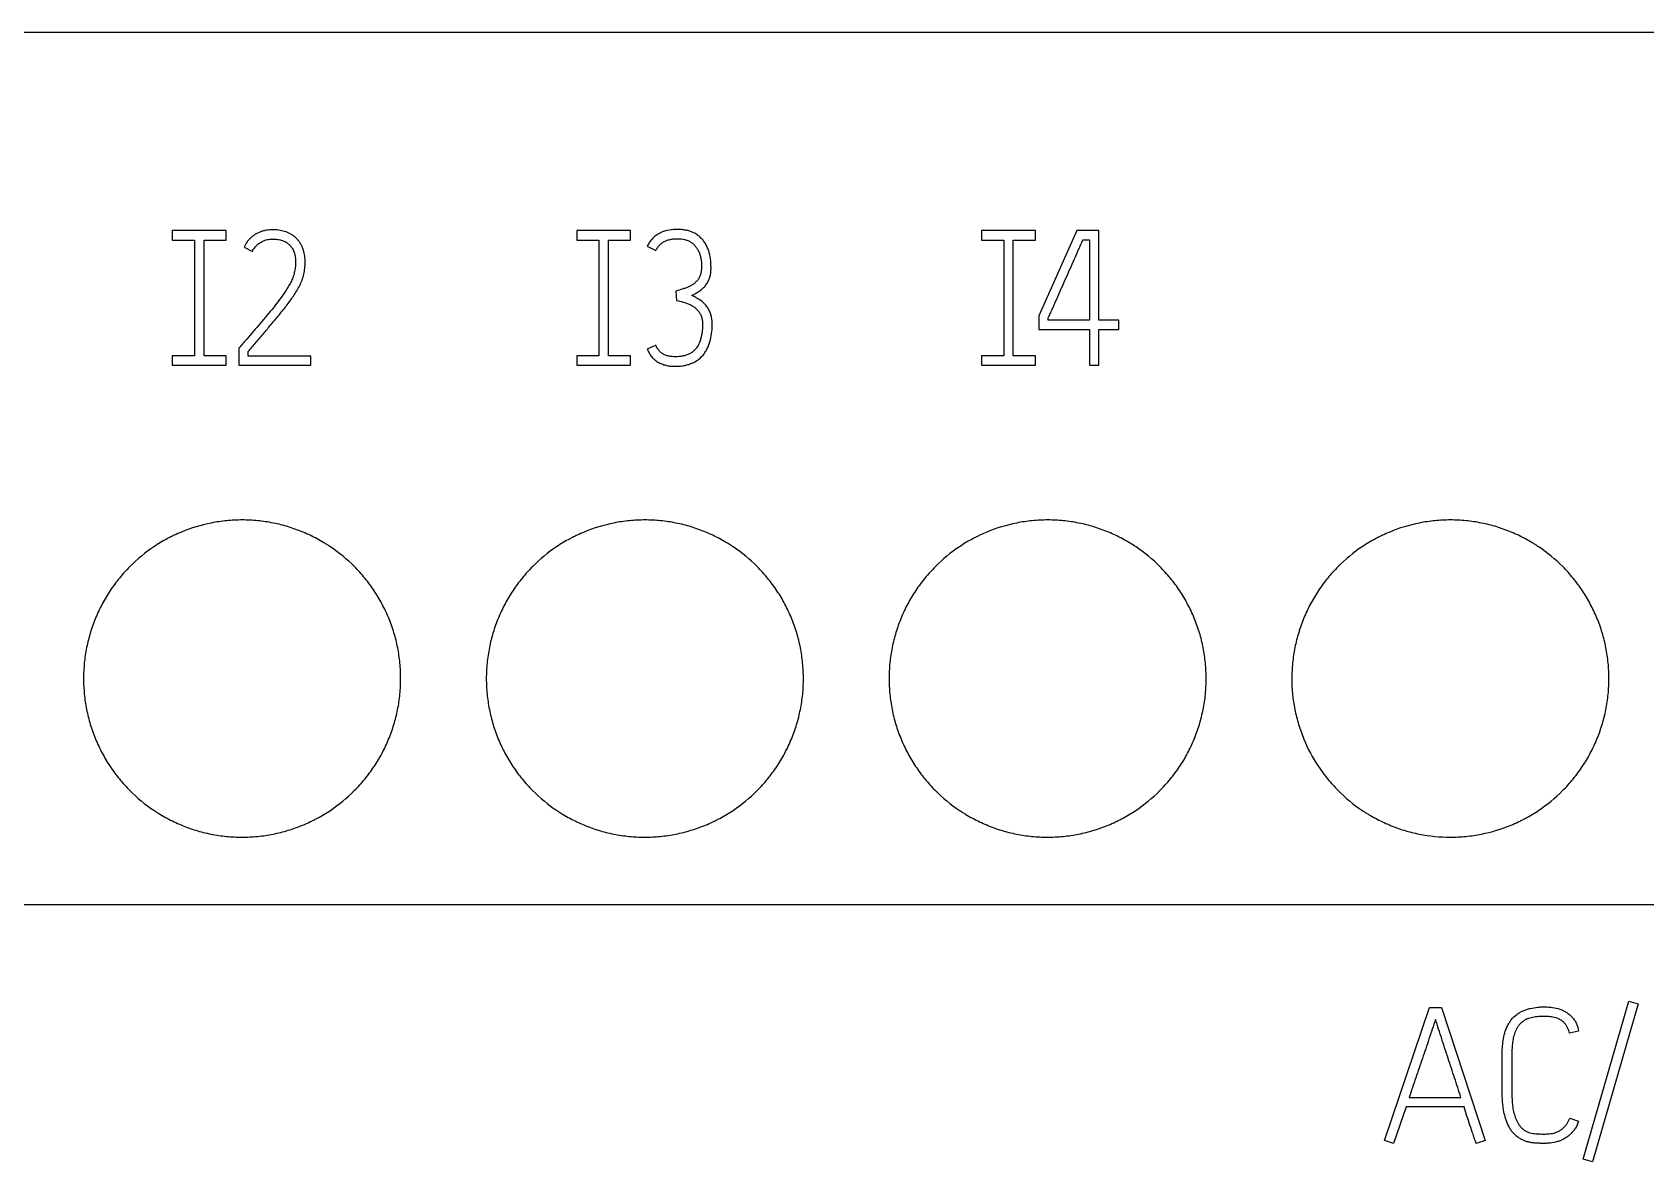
# Model space of a CAD drawing. Extents: x 0 to 420, y 0 to 297.
# Drawn here: x 109.18 to 129.53, y 221.86 to 236.1 of the extents above; entities that cross this region are included whole.
import ezdxf

# ---------------------------------------------------------------- set-up
doc = ezdxf.new("R2010")
doc.units = 0
doc.header["$LTSCALE"] = 23.1
doc.layers.add('10000_FRONT', color=7, linetype='CONTINUOUS')
doc.layers.add('10500_FRONT_LABELING', color=7, linetype='CONTINUOUS')

msp = doc.modelspace()

# ---------------------------------------------------------------- linework, layer by layer
at = {"layer": '10000_FRONT', "color": 7, "linetype": 'CONTINUOUS'}
for p, q in [((86.234, 236.105), (157.734, 236.105)), ((86.234, 225.105), (157.734, 225.105))]:
    msp.add_line(p, q, dxfattribs=at)
for points, knots in [([(113.824, 227.955), (113.824, 228.02), (113.821, 228.086), (113.808, 228.215), (113.799, 228.279), (113.774, 228.407), (113.758, 228.47), (113.73, 228.564), (113.719, 228.595), (113.697, 228.657), (113.686, 228.688), (113.648, 228.778), (113.592, 228.896), (113.526, 229.008), (113.472, 229.089), (113.453, 229.116), (113.414, 229.169), (113.394, 229.195), (113.331, 229.271), (113.287, 229.32), (113.149, 229.459), (113.049, 229.542), (112.926, 229.624), (112.912, 229.633), (112.884, 229.651), (112.87, 229.659), (112.828, 229.685), (112.799, 229.701), (112.712, 229.748), (112.653, 229.776), (112.533, 229.826), (112.471, 229.848), (112.377, 229.877), (112.346, 229.886), (112.282, 229.902), (112.249, 229.909), (112.152, 229.929), (112.022, 229.948), (111.892, 229.954), (111.761, 229.955), (111.695, 229.951), (111.597, 229.942), (111.564, 229.938), (111.499, 229.928), (111.337, 229.9), (111.18, 229.853), (111.029, 229.79), (110.999, 229.776), (110.954, 229.755), (110.939, 229.748), (110.909, 229.733), (110.836, 229.695), (110.766, 229.653), (110.603, 229.544), (110.502, 229.461), (110.386, 229.344), (110.363, 229.32), (110.319, 229.272), (110.298, 229.247), (110.236, 229.171), (110.197, 229.119), (110.125, 229.011), (110.091, 228.955), (110.045, 228.868), (110.03, 228.839), (110.002, 228.779), (109.989, 228.749), (109.951, 228.658), (109.908, 228.536), (109.876, 228.41), (109.857, 228.314), (109.851, 228.282), (109.841, 228.217), (109.837, 228.184), (109.828, 228.086), (109.824, 228.02), (109.824, 227.955)], [0, 0, 0, 0, 0.03125, 0.03125, 0.0625, 0.0625, 0.09375, 0.09375, 0.109375, 0.109375, 0.125, 0.125, 0.15625, 0.1875, 0.1875, 0.203125, 0.203125, 0.21875, 0.21875, 0.25, 0.25, 0.3125, 0.3125, 0.320312, 0.320312, 0.328125, 0.328125, 0.34375, 0.34375, 0.375, 0.375, 0.40625, 0.40625, 0.421875, 0.421875, 0.4375, 0.4375, 0.46875, 0.5, 0.5, 0.53125, 0.53125, 0.546875, 0.546875, 0.5625, 0.625, 0.625, 0.640625, 0.640625, 0.648438, 0.648438, 0.65625, 0.6875, 0.6875, 0.75, 0.75, 0.765625, 0.765625, 0.78125, 0.78125, 0.8125, 0.8125, 0.84375, 0.84375, 0.859375, 0.859375, 0.875, 0.875, 0.90625, 0.9375, 0.9375, 0.953125, 0.953125, 0.96875, 0.96875, 1, 1, 1, 1]), ([(118.904, 227.955), (118.904, 228.02), (118.901, 228.086), (118.888, 228.215), (118.879, 228.279), (118.854, 228.407), (118.838, 228.47), (118.81, 228.564), (118.799, 228.595), (118.777, 228.657), (118.766, 228.688), (118.728, 228.778), (118.672, 228.896), (118.606, 229.008), (118.552, 229.089), (118.533, 229.116), (118.494, 229.169), (118.474, 229.195), (118.411, 229.271), (118.367, 229.32), (118.229, 229.459), (118.129, 229.542), (118.006, 229.624), (117.992, 229.633), (117.964, 229.651), (117.95, 229.659), (117.908, 229.685), (117.879, 229.701), (117.792, 229.748), (117.733, 229.776), (117.613, 229.826), (117.551, 229.848), (117.457, 229.877), (117.426, 229.886), (117.362, 229.902), (117.329, 229.909), (117.232, 229.929), (117.102, 229.948), (116.972, 229.954), (116.841, 229.955), (116.775, 229.951), (116.677, 229.942), (116.644, 229.938), (116.579, 229.928), (116.417, 229.9), (116.26, 229.853), (116.109, 229.79), (116.079, 229.776), (116.034, 229.755), (116.019, 229.748), (115.989, 229.733), (115.916, 229.695), (115.846, 229.653), (115.683, 229.544), (115.582, 229.461), (115.466, 229.344), (115.443, 229.32), (115.399, 229.272), (115.378, 229.247), (115.316, 229.171), (115.277, 229.119), (115.205, 229.011), (115.171, 228.955), (115.125, 228.868), (115.11, 228.839), (115.082, 228.779), (115.069, 228.749), (115.031, 228.658), (114.988, 228.536), (114.956, 228.41), (114.937, 228.314), (114.931, 228.282), (114.921, 228.217), (114.917, 228.184), (114.908, 228.086), (114.904, 228.02), (114.904, 227.955)], [0, 0, 0, 0, 0.03125, 0.03125, 0.0625, 0.0625, 0.09375, 0.09375, 0.109375, 0.109375, 0.125, 0.125, 0.15625, 0.1875, 0.1875, 0.203125, 0.203125, 0.21875, 0.21875, 0.25, 0.25, 0.3125, 0.3125, 0.320312, 0.320312, 0.328125, 0.328125, 0.34375, 0.34375, 0.375, 0.375, 0.40625, 0.40625, 0.421875, 0.421875, 0.4375, 0.4375, 0.46875, 0.5, 0.5, 0.53125, 0.53125, 0.546875, 0.546875, 0.5625, 0.625, 0.625, 0.640625, 0.640625, 0.648438, 0.648438, 0.65625, 0.6875, 0.6875, 0.75, 0.75, 0.765625, 0.765625, 0.78125, 0.78125, 0.8125, 0.8125, 0.84375, 0.84375, 0.859375, 0.859375, 0.875, 0.875, 0.90625, 0.9375, 0.9375, 0.953125, 0.953125, 0.96875, 0.96875, 1, 1, 1, 1]), ([(123.984, 227.955), (123.984, 228.02), (123.981, 228.086), (123.968, 228.215), (123.959, 228.279), (123.934, 228.407), (123.918, 228.47), (123.89, 228.564), (123.879, 228.595), (123.857, 228.657), (123.846, 228.688), (123.808, 228.778), (123.752, 228.896), (123.686, 229.008), (123.632, 229.089), (123.613, 229.116), (123.574, 229.169), (123.554, 229.195), (123.491, 229.271), (123.447, 229.32), (123.309, 229.459), (123.209, 229.542), (123.086, 229.624), (123.072, 229.633), (123.044, 229.651), (123.03, 229.659), (122.988, 229.685), (122.959, 229.701), (122.872, 229.748), (122.813, 229.776), (122.693, 229.826), (122.631, 229.848), (122.537, 229.877), (122.506, 229.886), (122.442, 229.902), (122.409, 229.909), (122.312, 229.929), (122.182, 229.948), (122.052, 229.954), (121.921, 229.955), (121.855, 229.951), (121.757, 229.942), (121.724, 229.938), (121.659, 229.928), (121.497, 229.9), (121.34, 229.853), (121.189, 229.79), (121.159, 229.776), (121.114, 229.755), (121.099, 229.748), (121.069, 229.733), (120.996, 229.695), (120.926, 229.653), (120.763, 229.544), (120.662, 229.461), (120.546, 229.344), (120.523, 229.32), (120.479, 229.272), (120.458, 229.247), (120.396, 229.171), (120.357, 229.119), (120.285, 229.011), (120.251, 228.955), (120.205, 228.868), (120.19, 228.839), (120.162, 228.779), (120.149, 228.749), (120.111, 228.658), (120.068, 228.536), (120.036, 228.41), (120.017, 228.314), (120.011, 228.282), (120.001, 228.217), (119.997, 228.184), (119.988, 228.086), (119.984, 228.02), (119.984, 227.955)], [0, 0, 0, 0, 0.03125, 0.03125, 0.0625, 0.0625, 0.09375, 0.09375, 0.109375, 0.109375, 0.125, 0.125, 0.15625, 0.1875, 0.1875, 0.203125, 0.203125, 0.21875, 0.21875, 0.25, 0.25, 0.3125, 0.3125, 0.320312, 0.320312, 0.328125, 0.328125, 0.34375, 0.34375, 0.375, 0.375, 0.40625, 0.40625, 0.421875, 0.421875, 0.4375, 0.4375, 0.46875, 0.5, 0.5, 0.53125, 0.53125, 0.546875, 0.546875, 0.5625, 0.625, 0.625, 0.640625, 0.640625, 0.648438, 0.648438, 0.65625, 0.6875, 0.6875, 0.75, 0.75, 0.765625, 0.765625, 0.78125, 0.78125, 0.8125, 0.8125, 0.84375, 0.84375, 0.859375, 0.859375, 0.875, 0.875, 0.90625, 0.9375, 0.9375, 0.953125, 0.953125, 0.96875, 0.96875, 1, 1, 1, 1]), ([(129.064, 227.955), (129.064, 228.02), (129.061, 228.086), (129.048, 228.215), (129.039, 228.279), (129.014, 228.407), (128.998, 228.47), (128.97, 228.564), (128.959, 228.595), (128.937, 228.657), (128.926, 228.688), (128.888, 228.778), (128.832, 228.896), (128.766, 229.008), (128.712, 229.089), (128.693, 229.116), (128.654, 229.169), (128.634, 229.195), (128.571, 229.271), (128.527, 229.32), (128.389, 229.459), (128.289, 229.542), (128.166, 229.624), (128.152, 229.633), (128.124, 229.651), (128.11, 229.659), (128.068, 229.685), (128.039, 229.701), (127.952, 229.748), (127.893, 229.776), (127.773, 229.826), (127.711, 229.848), (127.617, 229.877), (127.586, 229.886), (127.522, 229.902), (127.489, 229.909), (127.392, 229.929), (127.262, 229.948), (127.132, 229.954), (127.001, 229.955), (126.935, 229.951), (126.837, 229.942), (126.804, 229.938), (126.739, 229.928), (126.577, 229.9), (126.42, 229.853), (126.269, 229.79), (126.239, 229.776), (126.194, 229.755), (126.179, 229.748), (126.149, 229.733), (126.076, 229.695), (126.006, 229.653), (125.843, 229.544), (125.742, 229.461), (125.626, 229.344), (125.603, 229.32), (125.559, 229.272), (125.538, 229.247), (125.476, 229.171), (125.437, 229.119), (125.365, 229.011), (125.331, 228.955), (125.285, 228.868), (125.27, 228.839), (125.242, 228.779), (125.229, 228.749), (125.191, 228.658), (125.148, 228.536), (125.116, 228.41), (125.097, 228.314), (125.091, 228.282), (125.081, 228.217), (125.077, 228.184), (125.068, 228.086), (125.064, 228.02), (125.064, 227.955)], [0, 0, 0, 0, 0.03125, 0.03125, 0.0625, 0.0625, 0.09375, 0.09375, 0.109375, 0.109375, 0.125, 0.125, 0.15625, 0.1875, 0.1875, 0.203125, 0.203125, 0.21875, 0.21875, 0.25, 0.25, 0.3125, 0.3125, 0.320312, 0.320312, 0.328125, 0.328125, 0.34375, 0.34375, 0.375, 0.375, 0.40625, 0.40625, 0.421875, 0.421875, 0.4375, 0.4375, 0.46875, 0.5, 0.5, 0.53125, 0.53125, 0.546875, 0.546875, 0.5625, 0.625, 0.625, 0.640625, 0.640625, 0.648438, 0.648438, 0.65625, 0.6875, 0.6875, 0.75, 0.75, 0.765625, 0.765625, 0.78125, 0.78125, 0.8125, 0.8125, 0.84375, 0.84375, 0.859375, 0.859375, 0.875, 0.875, 0.90625, 0.9375, 0.9375, 0.953125, 0.953125, 0.96875, 0.96875, 1, 1, 1, 1]), ([(109.824, 227.955), (109.824, 227.889), (109.828, 227.823), (109.84, 227.694), (109.85, 227.63), (109.875, 227.502), (109.891, 227.439), (109.919, 227.345), (109.929, 227.314), (109.952, 227.252), (109.963, 227.221), (110.001, 227.131), (110.056, 227.013), (110.123, 226.901), (110.177, 226.82), (110.196, 226.793), (110.235, 226.74), (110.255, 226.714), (110.318, 226.638), (110.362, 226.589), (110.5, 226.45), (110.6, 226.367), (110.723, 226.285), (110.737, 226.276), (110.765, 226.258), (110.779, 226.25), (110.821, 226.224), (110.85, 226.208), (110.937, 226.161), (110.996, 226.133), (111.116, 226.083), (111.178, 226.061), (111.272, 226.032), (111.303, 226.023), (111.367, 226.007), (111.4, 226), (111.497, 225.98), (111.627, 225.961), (111.757, 225.955), (111.888, 225.954), (111.953, 225.958), (112.052, 225.967), (112.085, 225.971), (112.15, 225.981), (112.183, 225.987), (112.279, 226.006), (112.343, 226.022), (112.468, 226.06), (112.529, 226.082), (112.62, 226.119), (112.65, 226.133), (112.695, 226.154), (112.71, 226.161), (112.739, 226.176), (112.812, 226.214), (112.883, 226.256), (113.045, 226.365), (113.146, 226.448), (113.263, 226.565), (113.286, 226.589), (113.33, 226.637), (113.351, 226.662), (113.413, 226.738), (113.452, 226.79), (113.524, 226.898), (113.558, 226.954), (113.604, 227.041), (113.619, 227.07), (113.647, 227.13), (113.66, 227.16), (113.698, 227.251), (113.741, 227.373), (113.773, 227.499), (113.792, 227.595), (113.798, 227.627), (113.807, 227.692), (113.812, 227.725), (113.821, 227.823), (113.824, 227.889), (113.824, 227.955)], [0, 0, 0, 0, 0.03125, 0.03125, 0.0625, 0.0625, 0.09375, 0.09375, 0.109375, 0.109375, 0.125, 0.125, 0.15625, 0.1875, 0.1875, 0.203125, 0.203125, 0.21875, 0.21875, 0.25, 0.25, 0.3125, 0.3125, 0.320312, 0.320312, 0.328125, 0.328125, 0.34375, 0.34375, 0.375, 0.375, 0.40625, 0.40625, 0.421875, 0.421875, 0.4375, 0.4375, 0.46875, 0.5, 0.5, 0.53125, 0.53125, 0.546875, 0.546875, 0.5625, 0.5625, 0.59375, 0.59375, 0.625, 0.625, 0.640625, 0.640625, 0.648438, 0.648438, 0.65625, 0.6875, 0.6875, 0.75, 0.75, 0.765625, 0.765625, 0.78125, 0.78125, 0.8125, 0.8125, 0.84375, 0.84375, 0.859375, 0.859375, 0.875, 0.875, 0.90625, 0.9375, 0.9375, 0.953125, 0.953125, 0.96875, 0.96875, 1, 1, 1, 1]), ([(114.904, 227.955), (114.904, 227.889), (114.908, 227.823), (114.92, 227.694), (114.93, 227.63), (114.955, 227.502), (114.971, 227.439), (114.999, 227.345), (115.009, 227.314), (115.032, 227.252), (115.043, 227.221), (115.081, 227.131), (115.136, 227.013), (115.203, 226.901), (115.257, 226.82), (115.276, 226.793), (115.315, 226.74), (115.335, 226.714), (115.398, 226.638), (115.442, 226.589), (115.58, 226.45), (115.68, 226.367), (115.803, 226.285), (115.817, 226.276), (115.845, 226.258), (115.859, 226.25), (115.901, 226.224), (115.93, 226.208), (116.017, 226.161), (116.076, 226.133), (116.196, 226.083), (116.258, 226.061), (116.352, 226.032), (116.383, 226.023), (116.447, 226.007), (116.48, 226), (116.577, 225.98), (116.707, 225.961), (116.837, 225.955), (116.968, 225.954), (117.033, 225.958), (117.132, 225.967), (117.165, 225.971), (117.23, 225.981), (117.263, 225.987), (117.359, 226.006), (117.423, 226.022), (117.548, 226.06), (117.609, 226.082), (117.7, 226.119), (117.73, 226.133), (117.775, 226.154), (117.79, 226.161), (117.819, 226.176), (117.892, 226.214), (117.963, 226.256), (118.125, 226.365), (118.226, 226.448), (118.343, 226.565), (118.366, 226.589), (118.41, 226.637), (118.431, 226.662), (118.493, 226.738), (118.532, 226.79), (118.604, 226.898), (118.638, 226.954), (118.684, 227.041), (118.699, 227.07), (118.727, 227.13), (118.74, 227.16), (118.778, 227.251), (118.821, 227.373), (118.853, 227.499), (118.872, 227.595), (118.878, 227.627), (118.887, 227.692), (118.892, 227.725), (118.901, 227.823), (118.904, 227.889), (118.904, 227.955)], [0, 0, 0, 0, 0.03125, 0.03125, 0.0625, 0.0625, 0.09375, 0.09375, 0.109375, 0.109375, 0.125, 0.125, 0.15625, 0.1875, 0.1875, 0.203125, 0.203125, 0.21875, 0.21875, 0.25, 0.25, 0.3125, 0.3125, 0.320312, 0.320312, 0.328125, 0.328125, 0.34375, 0.34375, 0.375, 0.375, 0.40625, 0.40625, 0.421875, 0.421875, 0.4375, 0.4375, 0.46875, 0.5, 0.5, 0.53125, 0.53125, 0.546875, 0.546875, 0.5625, 0.5625, 0.59375, 0.59375, 0.625, 0.625, 0.640625, 0.640625, 0.648438, 0.648438, 0.65625, 0.6875, 0.6875, 0.75, 0.75, 0.765625, 0.765625, 0.78125, 0.78125, 0.8125, 0.8125, 0.84375, 0.84375, 0.859375, 0.859375, 0.875, 0.875, 0.90625, 0.9375, 0.9375, 0.953125, 0.953125, 0.96875, 0.96875, 1, 1, 1, 1]), ([(119.984, 227.955), (119.984, 227.889), (119.988, 227.823), (120, 227.694), (120.01, 227.63), (120.035, 227.502), (120.051, 227.439), (120.079, 227.345), (120.089, 227.314), (120.112, 227.252), (120.123, 227.221), (120.161, 227.131), (120.216, 227.013), (120.283, 226.901), (120.337, 226.82), (120.356, 226.793), (120.395, 226.74), (120.415, 226.714), (120.478, 226.638), (120.522, 226.589), (120.66, 226.45), (120.76, 226.367), (120.883, 226.285), (120.897, 226.276), (120.925, 226.258), (120.939, 226.25), (120.981, 226.224), (121.01, 226.208), (121.097, 226.161), (121.156, 226.133), (121.276, 226.083), (121.338, 226.061), (121.432, 226.032), (121.463, 226.023), (121.527, 226.007), (121.56, 226), (121.657, 225.98), (121.787, 225.961), (121.917, 225.955), (122.048, 225.954), (122.113, 225.958), (122.212, 225.967), (122.245, 225.971), (122.31, 225.981), (122.343, 225.987), (122.439, 226.006), (122.503, 226.022), (122.628, 226.06), (122.689, 226.082), (122.78, 226.119), (122.81, 226.133), (122.855, 226.154), (122.87, 226.161), (122.899, 226.176), (122.972, 226.214), (123.043, 226.256), (123.205, 226.365), (123.306, 226.448), (123.423, 226.565), (123.446, 226.589), (123.49, 226.637), (123.511, 226.662), (123.573, 226.738), (123.612, 226.79), (123.684, 226.898), (123.718, 226.954), (123.764, 227.041), (123.779, 227.07), (123.807, 227.13), (123.82, 227.16), (123.858, 227.251), (123.901, 227.373), (123.933, 227.499), (123.952, 227.595), (123.958, 227.627), (123.967, 227.692), (123.972, 227.725), (123.981, 227.823), (123.984, 227.889), (123.984, 227.955)], [0, 0, 0, 0, 0.03125, 0.03125, 0.0625, 0.0625, 0.09375, 0.09375, 0.109375, 0.109375, 0.125, 0.125, 0.15625, 0.1875, 0.1875, 0.203125, 0.203125, 0.21875, 0.21875, 0.25, 0.25, 0.3125, 0.3125, 0.320312, 0.320312, 0.328125, 0.328125, 0.34375, 0.34375, 0.375, 0.375, 0.40625, 0.40625, 0.421875, 0.421875, 0.4375, 0.4375, 0.46875, 0.5, 0.5, 0.53125, 0.53125, 0.546875, 0.546875, 0.5625, 0.5625, 0.59375, 0.59375, 0.625, 0.625, 0.640625, 0.640625, 0.648438, 0.648438, 0.65625, 0.6875, 0.6875, 0.75, 0.75, 0.765625, 0.765625, 0.78125, 0.78125, 0.8125, 0.8125, 0.84375, 0.84375, 0.859375, 0.859375, 0.875, 0.875, 0.90625, 0.9375, 0.9375, 0.953125, 0.953125, 0.96875, 0.96875, 1, 1, 1, 1]), ([(125.064, 227.955), (125.064, 227.823), (125.077, 227.693), (125.115, 227.502), (125.131, 227.439), (125.159, 227.345), (125.17, 227.314), (125.192, 227.252), (125.203, 227.221), (125.266, 227.07), (125.327, 226.955), (125.417, 226.82), (125.436, 226.793), (125.475, 226.74), (125.495, 226.714), (125.558, 226.637), (125.602, 226.589), (125.74, 226.45), (125.841, 226.367), (125.963, 226.285), (125.977, 226.276), (126.005, 226.258), (126.019, 226.249), (126.062, 226.224), (126.09, 226.208), (126.177, 226.161), (126.236, 226.133), (126.357, 226.083), (126.418, 226.061), (126.512, 226.032), (126.544, 226.023), (126.608, 226.007), (126.64, 226), (126.802, 225.967), (126.932, 225.955), (127.128, 225.954), (127.194, 225.958), (127.292, 225.967), (127.325, 225.971), (127.391, 225.981), (127.423, 225.987), (127.584, 226.019), (127.709, 226.057), (127.86, 226.119), (127.89, 226.133), (127.935, 226.154), (127.95, 226.161), (127.98, 226.176), (127.994, 226.184), (128.067, 226.223), (128.123, 226.256), (128.286, 226.365), (128.387, 226.448), (128.503, 226.565), (128.526, 226.589), (128.57, 226.637), (128.634, 226.712), (128.692, 226.79), (128.764, 226.899), (128.798, 226.955), (128.844, 227.041), (128.859, 227.071), (128.887, 227.13), (128.9, 227.16), (128.963, 227.311), (129, 227.436), (129.032, 227.595), (129.038, 227.627), (129.047, 227.692), (129.051, 227.725), (129.061, 227.823), (129.064, 227.889), (129.064, 227.955)], [0, 0, 0, 0, 0.0625, 0.0625, 0.09375, 0.09375, 0.109375, 0.109375, 0.125, 0.125, 0.1875, 0.1875, 0.203125, 0.203125, 0.21875, 0.21875, 0.25, 0.25, 0.3125, 0.3125, 0.320312, 0.320312, 0.328125, 0.328125, 0.34375, 0.34375, 0.375, 0.375, 0.40625, 0.40625, 0.421875, 0.421875, 0.4375, 0.4375, 0.5, 0.5, 0.53125, 0.53125, 0.546875, 0.546875, 0.5625, 0.5625, 0.625, 0.625, 0.640625, 0.640625, 0.648438, 0.648438, 0.65625, 0.65625, 0.6875, 0.6875, 0.75, 0.75, 0.765625, 0.765625, 0.78125, 0.8125, 0.8125, 0.84375, 0.84375, 0.859375, 0.859375, 0.875, 0.875, 0.9375, 0.9375, 0.953125, 0.953125, 0.96875, 0.96875, 1, 1, 1, 1])]:
    msp.add_open_spline(points, degree=3, knots=knots, dxfattribs=at)
at = {"layer": '10500_FRONT_LABELING', "color": 7, "linetype": 'CONTINUOUS'}
for p, q in [((110.944, 233.605), (110.944, 233.485)), ((111.624, 233.605), (110.944, 233.605)), ((110.944, 233.485), (111.224, 233.485)), ((111.224, 233.485), (111.224, 232.025)), ((111.344, 232.025), (111.344, 233.485)), ((111.344, 233.485), (111.624, 233.485)), ((111.624, 233.485), (111.624, 233.605)), ((116.044, 233.605), (116.044, 233.485)), ((116.724, 233.605), (116.044, 233.605)), ((116.044, 233.485), (116.324, 233.485)), ((116.324, 233.485), (116.324, 232.025)), ((116.444, 232.025), (116.444, 233.485)), ((116.444, 233.485), (116.724, 233.485)), ((116.724, 233.485), (116.724, 233.605)), ((121.15, 233.605), (121.15, 233.485)), ((121.83, 233.605), (121.15, 233.605)), ((121.15, 233.485), (121.43, 233.485)), ((121.43, 233.485), (121.43, 232.025)), ((121.55, 232.025), (121.55, 233.485)), ((121.55, 233.485), (121.83, 233.485)), ((121.83, 233.485), (121.83, 233.605)), ((122.351, 233.605), (121.874, 232.529)), ((122.631, 233.605), (122.351, 233.605)), ((122.429, 233.487), (122.511, 233.487)), ((122.511, 233.487), (122.511, 232.473)), ((122.631, 232.473), (122.631, 233.605)), ((111.848, 233.395), (111.954, 233.34)), ((116.934, 233.406), (117.043, 233.352)), ((117.295, 232.841), (117.302, 232.723)), ((121.874, 232.529), (121.874, 232.355)), ((121.992, 232.473), (121.992, 232.503)), ((122.511, 232.473), (121.992, 232.473)), ((122.881, 232.473), (122.631, 232.473)), ((122.881, 232.355), (122.881, 232.473)), ((121.874, 232.355), (122.511, 232.355)), ((122.511, 232.355), (122.511, 231.905)), ((122.631, 231.905), (122.631, 232.355)), ((122.631, 232.355), (122.881, 232.355)), ((110.944, 232.025), (110.944, 231.905)), ((111.224, 232.025), (110.944, 232.025)), ((111.624, 232.025), (111.344, 232.025)), ((111.624, 231.905), (111.624, 232.025)), ((111.799, 232.138), (111.784, 232.121)), ((111.784, 232.121), (111.784, 231.905)), ((111.902, 232.022), (111.902, 232.079)), ((112.69, 232.022), (111.902, 232.022)), ((112.69, 231.905), (112.69, 232.022)), ((116.044, 232.025), (116.044, 231.905)), ((116.324, 232.025), (116.044, 232.025)), ((116.724, 232.025), (116.444, 232.025)), ((116.724, 231.905), (116.724, 232.025)), ((117.043, 232.157), (116.934, 232.107)), ((121.15, 232.025), (121.15, 231.905)), ((121.43, 232.025), (121.15, 232.025)), ((121.83, 232.025), (121.55, 232.025)), ((121.83, 231.905), (121.83, 232.025)), ((110.944, 231.905), (111.624, 231.905)), ((111.784, 231.905), (112.69, 231.905)), ((116.044, 231.905), (116.724, 231.905)), ((121.15, 231.905), (121.83, 231.905)), ((122.511, 231.905), (122.631, 231.905)), ((128.739, 221.895), (129.315, 223.887)), ((129.315, 223.887), (129.431, 223.854)), ((126.234, 222.13), (126.801, 223.807)), ((126.801, 223.807), (126.952, 223.807)), ((126.952, 223.807), (127.505, 222.13)), ((129.431, 223.854), (128.855, 221.862)), ((128.682, 223.51), (128.566, 223.482)), ((127.718, 222.755), (127.718, 223.203)), ((127.839, 223.203), (127.839, 222.755)), ((126.545, 222.673), (127.197, 222.673)), ((126.505, 222.553), (126.348, 222.093)), ((127.237, 222.553), (126.505, 222.553)), ((128.569, 222.413), (128.68, 222.373)), ((126.348, 222.093), (126.234, 222.13)), ((127.505, 222.13), (127.388, 222.093)), ((128.855, 221.862), (128.739, 221.895))]:
    msp.add_line(p, q, dxfattribs=at)
for points, knots in [([(111.954, 233.34), (111.963, 233.36), (111.975, 233.379), (111.996, 233.404), (112.003, 233.413), (112.019, 233.428), (112.035, 233.442), (112.054, 233.454), (112.072, 233.465), (112.082, 233.47), (112.113, 233.483), (112.134, 233.489), (112.167, 233.494), (112.178, 233.495), (112.2, 233.496), (112.21, 233.496), (112.243, 233.496), (112.265, 233.494), (112.297, 233.488), (112.308, 233.485), (112.329, 233.479), (112.34, 233.475), (112.36, 233.467), (112.37, 233.462), (112.389, 233.451), (112.398, 233.445), (112.415, 233.431), (112.423, 233.423), (112.434, 233.411), (112.437, 233.407), (112.444, 233.399), (112.448, 233.394), (112.457, 233.38), (112.462, 233.371), (112.472, 233.351), (112.476, 233.341), (112.487, 233.31), (112.492, 233.289), (112.496, 233.257), (112.497, 233.246), (112.499, 233.224), (112.499, 233.213), (112.499, 233.18), (112.497, 233.159), (112.492, 233.116), (112.488, 233.094), (112.48, 233.063), (112.478, 233.052), (112.471, 233.031), (112.468, 233.021), (112.457, 232.99), (112.448, 232.971), (112.428, 232.932), (112.417, 232.914), (112.395, 232.877), (112.383, 232.859), (112.347, 232.805), (112.322, 232.769), (112.271, 232.7), (112.245, 232.665), (112.191, 232.598), (112.163, 232.565), (112.108, 232.499), (112.08, 232.465), (112.024, 232.4), (111.996, 232.367), (111.94, 232.301), (111.912, 232.269), (111.869, 232.22), (111.855, 232.203), (111.827, 232.171), (111.813, 232.154), (111.799, 232.138)], [0, 0, 0, 0, 0.03125, 0.03125, 0.046875, 0.046875, 0.0625, 0.078125, 0.078125, 0.09375, 0.09375, 0.125, 0.125, 0.140625, 0.140625, 0.15625, 0.15625, 0.1875, 0.1875, 0.203125, 0.203125, 0.21875, 0.21875, 0.234375, 0.234375, 0.25, 0.25, 0.265625, 0.265625, 0.273438, 0.273438, 0.28125, 0.28125, 0.296875, 0.296875, 0.3125, 0.3125, 0.34375, 0.34375, 0.359375, 0.359375, 0.375, 0.375, 0.40625, 0.40625, 0.4375, 0.4375, 0.453125, 0.453125, 0.46875, 0.46875, 0.5, 0.5, 0.53125, 0.53125, 0.5625, 0.5625, 0.625, 0.625, 0.6875, 0.6875, 0.75, 0.75, 0.8125, 0.8125, 0.875, 0.875, 0.9375, 0.9375, 0.96875, 0.96875, 1, 1, 1, 1]), ([(111.902, 232.079), (111.935, 232.118), (111.968, 232.157), (112.035, 232.235), (112.068, 232.274), (112.134, 232.352), (112.167, 232.391), (112.233, 232.47), (112.266, 232.509), (112.33, 232.588), (112.362, 232.628), (112.409, 232.689), (112.424, 232.71), (112.454, 232.752), (112.468, 232.773), (112.497, 232.815), (112.51, 232.837), (112.536, 232.882), (112.548, 232.904), (112.57, 232.95), (112.579, 232.974), (112.595, 233.023), (112.602, 233.048), (112.611, 233.098), (112.615, 233.123), (112.619, 233.174), (112.62, 233.2), (112.618, 233.251), (112.615, 233.277), (112.606, 233.327), (112.6, 233.352), (112.587, 233.389), (112.582, 233.401), (112.57, 233.424), (112.564, 233.435), (112.551, 233.457), (112.543, 233.467), (112.527, 233.487), (112.518, 233.497), (112.5, 233.515), (112.49, 233.524), (112.47, 233.54), (112.46, 233.547), (112.438, 233.56), (112.426, 233.566), (112.403, 233.577), (112.391, 233.582), (112.354, 233.595), (112.329, 233.602), (112.291, 233.609), (112.279, 233.61), (112.253, 233.613), (112.24, 233.613), (112.201, 233.614), (112.175, 233.614), (112.137, 233.609), (112.124, 233.607), (112.098, 233.602), (112.086, 233.599), (112.049, 233.587), (112.025, 233.577), (111.991, 233.557), (111.98, 233.55), (111.959, 233.535), (111.939, 233.519), (111.921, 233.501), (111.903, 233.482), (111.895, 233.472), (111.872, 233.441), (111.859, 233.418), (111.848, 233.395)], [0, 0, 0, 0, 0.0625, 0.0625, 0.125, 0.125, 0.1875, 0.1875, 0.25, 0.25, 0.3125, 0.3125, 0.34375, 0.34375, 0.375, 0.375, 0.40625, 0.40625, 0.4375, 0.4375, 0.46875, 0.46875, 0.5, 0.5, 0.53125, 0.53125, 0.5625, 0.5625, 0.59375, 0.59375, 0.625, 0.625, 0.640625, 0.640625, 0.65625, 0.65625, 0.671875, 0.671875, 0.6875, 0.6875, 0.703125, 0.703125, 0.71875, 0.71875, 0.734375, 0.734375, 0.75, 0.75, 0.78125, 0.78125, 0.796875, 0.796875, 0.8125, 0.8125, 0.84375, 0.84375, 0.859375, 0.859375, 0.875, 0.875, 0.90625, 0.90625, 0.921875, 0.921875, 0.9375, 0.953125, 0.953125, 0.96875, 0.96875, 1, 1, 1, 1]), ([(117.498, 232.786), (117.513, 232.794), (117.528, 232.802), (117.558, 232.819), (117.572, 232.828), (117.594, 232.842), (117.601, 232.847), (117.614, 232.857), (117.621, 232.862), (117.633, 232.874), (117.639, 232.88), (117.652, 232.892), (117.657, 232.898), (117.674, 232.918), (117.684, 232.932), (117.697, 232.954), (117.701, 232.961), (117.709, 232.977), (117.712, 232.985), (117.722, 233.009), (117.727, 233.025), (117.733, 233.059), (117.736, 233.076), (117.738, 233.11), (117.739, 233.127), (117.738, 233.161), (117.738, 233.178), (117.734, 233.229), (117.73, 233.263), (117.719, 233.313), (117.715, 233.33), (117.704, 233.362), (117.698, 233.378), (117.684, 233.41), (117.676, 233.425), (117.663, 233.447), (117.658, 233.454), (117.648, 233.468), (117.643, 233.475), (117.627, 233.495), (117.615, 233.507), (117.597, 233.525), (117.59, 233.53), (117.577, 233.541), (117.57, 233.546), (117.534, 233.571), (117.503, 233.585), (117.462, 233.599), (117.453, 233.601), (117.436, 233.605), (117.411, 233.611), (117.369, 233.617), (117.334, 233.618), (117.3, 233.619), (117.283, 233.618), (117.231, 233.615), (117.197, 233.609), (117.156, 233.597), (117.148, 233.595), (117.132, 233.589), (117.124, 233.586), (117.1, 233.575), (117.069, 233.559), (117.041, 233.539), (117.021, 233.523), (117.015, 233.517), (117.002, 233.505), (116.996, 233.499), (116.979, 233.48), (116.969, 233.466), (116.955, 233.445), (116.95, 233.437), (116.942, 233.422), (116.938, 233.414), (116.934, 233.406)], [0, 0, 0, 0, 0.03125, 0.03125, 0.0625, 0.0625, 0.078125, 0.078125, 0.09375, 0.09375, 0.109375, 0.109375, 0.125, 0.125, 0.15625, 0.15625, 0.171875, 0.171875, 0.1875, 0.1875, 0.21875, 0.21875, 0.25, 0.25, 0.28125, 0.28125, 0.3125, 0.3125, 0.375, 0.375, 0.40625, 0.40625, 0.4375, 0.4375, 0.46875, 0.46875, 0.484375, 0.484375, 0.5, 0.5, 0.53125, 0.53125, 0.546875, 0.546875, 0.5625, 0.5625, 0.625, 0.625, 0.640625, 0.640625, 0.65625, 0.6875, 0.71875, 0.71875, 0.75, 0.75, 0.8125, 0.8125, 0.828125, 0.828125, 0.84375, 0.84375, 0.875, 0.90625, 0.90625, 0.921875, 0.921875, 0.9375, 0.9375, 0.96875, 0.96875, 0.984375, 0.984375, 1, 1, 1, 1]), ([(117.043, 233.352), (117.049, 233.365), (117.056, 233.377), (117.072, 233.4), (117.081, 233.411), (117.1, 233.431), (117.111, 233.44), (117.134, 233.457), (117.146, 233.464), (117.171, 233.476), (117.184, 233.481), (117.211, 233.49), (117.225, 233.493), (117.253, 233.497), (117.267, 233.499), (117.295, 233.501), (117.309, 233.501), (117.352, 233.5), (117.38, 233.497), (117.414, 233.489), (117.421, 233.487), (117.434, 233.483), (117.441, 233.48), (117.461, 233.472), (117.473, 233.466), (117.491, 233.454), (117.497, 233.45), (117.508, 233.441), (117.513, 233.437), (117.529, 233.422), (117.538, 233.412), (117.551, 233.395), (117.555, 233.389), (117.563, 233.378), (117.574, 233.36), (117.583, 233.341), (117.594, 233.315), (117.598, 233.301), (117.606, 233.274), (117.609, 233.261), (117.616, 233.219), (117.618, 233.191), (117.619, 233.149), (117.618, 233.135), (117.617, 233.107), (117.616, 233.093), (117.612, 233.066), (117.608, 233.052), (117.598, 233.026), (117.592, 233.013), (117.581, 232.995), (117.577, 232.989), (117.568, 232.978), (117.564, 232.973), (117.55, 232.957), (117.54, 232.947), (117.517, 232.929), (117.506, 232.921), (117.482, 232.907), (117.469, 232.9), (117.444, 232.888), (117.431, 232.883), (117.404, 232.874), (117.39, 232.87), (117.35, 232.857), (117.322, 232.848), (117.295, 232.841)], [0, 0, 0, 0, 0.03125, 0.03125, 0.0625, 0.0625, 0.09375, 0.09375, 0.125, 0.125, 0.15625, 0.15625, 0.1875, 0.1875, 0.21875, 0.21875, 0.25, 0.25, 0.3125, 0.3125, 0.328125, 0.328125, 0.34375, 0.34375, 0.375, 0.375, 0.390625, 0.390625, 0.40625, 0.40625, 0.4375, 0.4375, 0.453125, 0.453125, 0.46875, 0.5, 0.5, 0.53125, 0.53125, 0.5625, 0.5625, 0.625, 0.625, 0.65625, 0.65625, 0.6875, 0.6875, 0.71875, 0.71875, 0.75, 0.75, 0.765625, 0.765625, 0.78125, 0.78125, 0.8125, 0.8125, 0.84375, 0.84375, 0.875, 0.875, 0.90625, 0.90625, 0.9375, 0.9375, 1, 1, 1, 1]), ([(121.992, 232.503), (121.997, 232.514), (122.002, 232.524), (122.011, 232.544), (122.016, 232.554), (122.029, 232.585), (122.039, 232.606), (122.066, 232.667), (122.084, 232.708), (122.121, 232.79), (122.139, 232.831), (122.175, 232.913), (122.193, 232.954), (122.23, 233.035), (122.248, 233.076), (122.284, 233.158), (122.302, 233.199), (122.339, 233.281), (122.357, 233.322), (122.384, 233.384), (122.393, 233.405), (122.411, 233.446), (122.42, 233.466), (122.429, 233.487)], [0, 0, 0, 0, 0.03125, 0.03125, 0.0625, 0.0625, 0.125, 0.125, 0.25, 0.25, 0.375, 0.375, 0.5, 0.5, 0.625, 0.625, 0.75, 0.75, 0.875, 0.875, 0.9375, 0.9375, 1, 1, 1, 1]), ([(116.934, 232.107), (116.942, 232.091), (116.95, 232.075), (116.968, 232.044), (116.977, 232.029), (116.993, 232.008), (116.999, 232.002), (117.012, 231.989), (117.019, 231.983), (117.039, 231.965), (117.053, 231.955), (117.076, 231.941), (117.084, 231.937), (117.1, 231.929), (117.109, 231.926), (117.134, 231.915), (117.151, 231.91), (117.185, 231.901), (117.203, 231.898), (117.23, 231.895), (117.239, 231.895), (117.257, 231.893), (117.266, 231.893), (117.311, 231.892), (117.346, 231.894), (117.399, 231.902), (117.417, 231.905), (117.443, 231.912), (117.452, 231.914), (117.469, 231.92), (117.477, 231.923), (117.502, 231.932), (117.519, 231.94), (117.542, 231.953), (117.55, 231.958), (117.565, 231.968), (117.572, 231.973), (117.608, 232.001), (117.633, 232.026), (117.66, 232.063), (117.665, 232.07), (117.674, 232.085), (117.688, 232.108), (117.699, 232.133), (117.713, 232.166), (117.719, 232.183), (117.729, 232.217), (117.733, 232.235), (117.744, 232.287), (117.749, 232.322), (117.752, 232.376), (117.753, 232.394), (117.753, 232.429), (117.752, 232.447), (117.75, 232.483), (117.747, 232.501), (117.741, 232.527), (117.739, 232.536), (117.734, 232.553), (117.731, 232.561), (117.721, 232.586), (117.714, 232.603), (117.7, 232.626), (117.695, 232.633), (117.685, 232.648), (117.679, 232.655), (117.662, 232.676), (117.649, 232.688), (117.622, 232.711), (117.607, 232.722), (117.577, 232.742), (117.561, 232.751), (117.53, 232.769), (117.514, 232.778), (117.498, 232.786)], [0, 0, 0, 0, 0.03125, 0.03125, 0.0625, 0.0625, 0.078125, 0.078125, 0.09375, 0.09375, 0.125, 0.125, 0.140625, 0.140625, 0.15625, 0.15625, 0.1875, 0.1875, 0.21875, 0.21875, 0.234375, 0.234375, 0.25, 0.25, 0.3125, 0.3125, 0.34375, 0.34375, 0.359375, 0.359375, 0.375, 0.375, 0.40625, 0.40625, 0.421875, 0.421875, 0.4375, 0.4375, 0.5, 0.5, 0.515625, 0.515625, 0.53125, 0.5625, 0.5625, 0.59375, 0.59375, 0.625, 0.625, 0.6875, 0.6875, 0.71875, 0.71875, 0.75, 0.75, 0.78125, 0.78125, 0.796875, 0.796875, 0.8125, 0.8125, 0.84375, 0.84375, 0.859375, 0.859375, 0.875, 0.875, 0.90625, 0.90625, 0.9375, 0.9375, 0.96875, 0.96875, 1, 1, 1, 1]), ([(117.302, 232.723), (117.331, 232.718), (117.36, 232.711), (117.416, 232.695), (117.443, 232.686), (117.483, 232.666), (117.496, 232.659), (117.521, 232.643), (117.532, 232.635), (117.555, 232.616), (117.565, 232.605), (117.584, 232.582), (117.592, 232.57), (117.603, 232.551), (117.607, 232.545), (117.613, 232.532), (117.616, 232.525), (117.623, 232.504), (117.627, 232.49), (117.631, 232.461), (117.632, 232.446), (117.633, 232.417), (117.632, 232.402), (117.63, 232.358), (117.627, 232.329), (117.62, 232.286), (117.617, 232.272), (117.61, 232.244), (117.606, 232.229), (117.592, 232.187), (117.58, 232.161), (117.555, 232.124), (117.546, 232.112), (117.526, 232.091), (117.515, 232.081), (117.497, 232.068), (117.491, 232.064), (117.479, 232.056), (117.472, 232.052), (117.452, 232.042), (117.439, 232.037), (117.417, 232.03), (117.41, 232.028), (117.396, 232.024), (117.374, 232.019), (117.338, 232.014), (117.308, 232.013), (117.279, 232.013), (117.264, 232.013), (117.235, 232.016), (117.22, 232.018), (117.191, 232.024), (117.177, 232.028), (117.149, 232.038), (117.136, 232.045), (117.118, 232.058), (117.112, 232.062), (117.101, 232.072), (117.095, 232.077), (117.08, 232.093), (117.071, 232.105), (117.056, 232.13), (117.049, 232.143), (117.043, 232.157)], [0, 0, 0, 0, 0.0625, 0.0625, 0.125, 0.125, 0.15625, 0.15625, 0.1875, 0.1875, 0.21875, 0.21875, 0.25, 0.25, 0.265625, 0.265625, 0.28125, 0.28125, 0.3125, 0.3125, 0.34375, 0.34375, 0.375, 0.375, 0.4375, 0.4375, 0.46875, 0.46875, 0.5, 0.5, 0.5625, 0.5625, 0.59375, 0.59375, 0.625, 0.625, 0.640625, 0.640625, 0.65625, 0.65625, 0.6875, 0.6875, 0.703125, 0.703125, 0.71875, 0.75, 0.78125, 0.78125, 0.8125, 0.8125, 0.84375, 0.84375, 0.875, 0.875, 0.90625, 0.90625, 0.921875, 0.921875, 0.9375, 0.9375, 0.96875, 0.96875, 1, 1, 1, 1]), ([(126.877, 223.656), (126.863, 223.615), (126.849, 223.574), (126.822, 223.492), (126.808, 223.451), (126.767, 223.328), (126.739, 223.246), (126.683, 223.083), (126.655, 223.001), (126.6, 222.837), (126.572, 222.755), (126.545, 222.673)], [0, 0, 0, 0, 0.125, 0.125, 0.25, 0.25, 0.5, 0.5, 0.75, 0.75, 1, 1, 1, 1]), ([(127.197, 222.673), (127.17, 222.755), (127.144, 222.837), (127.09, 223.001), (127.063, 223.082), (127.009, 223.246), (126.982, 223.328), (126.943, 223.451), (126.929, 223.492), (126.903, 223.574), (126.89, 223.615), (126.877, 223.656)], [0, 0, 0, 0, 0.25, 0.25, 0.5, 0.5, 0.75, 0.75, 0.875, 0.875, 1, 1, 1, 1]), ([(127.718, 223.203), (127.718, 223.266), (127.721, 223.329), (127.736, 223.422), (127.742, 223.453), (127.759, 223.514), (127.77, 223.543), (127.79, 223.586), (127.798, 223.6), (127.814, 223.627), (127.823, 223.64), (127.853, 223.677), (127.875, 223.699), (127.907, 223.723), (127.913, 223.727), (127.927, 223.736), (127.933, 223.74), (127.954, 223.752), (127.968, 223.759), (127.997, 223.772), (128.012, 223.777), (128.042, 223.787), (128.057, 223.792), (128.103, 223.802), (128.134, 223.807), (128.181, 223.812), (128.197, 223.813), (128.229, 223.814), (128.244, 223.814), (128.292, 223.814), (128.323, 223.812), (128.385, 223.803), (128.416, 223.796), (128.453, 223.783), (128.461, 223.78), (128.476, 223.774), (128.483, 223.77), (128.504, 223.759), (128.518, 223.751), (128.544, 223.734), (128.557, 223.724), (128.581, 223.703), (128.604, 223.681), (128.623, 223.656), (128.641, 223.629), (128.649, 223.615), (128.669, 223.572), (128.678, 223.542), (128.682, 223.51)], [0, 0, 0, 0, 0.125, 0.125, 0.1875, 0.1875, 0.25, 0.25, 0.28125, 0.28125, 0.3125, 0.3125, 0.375, 0.375, 0.390625, 0.390625, 0.40625, 0.40625, 0.4375, 0.4375, 0.46875, 0.46875, 0.5, 0.5, 0.5625, 0.5625, 0.59375, 0.59375, 0.625, 0.625, 0.6875, 0.6875, 0.75, 0.75, 0.765625, 0.765625, 0.78125, 0.78125, 0.8125, 0.8125, 0.84375, 0.84375, 0.875, 0.90625, 0.90625, 0.9375, 0.9375, 1, 1, 1, 1]), ([(128.566, 223.482), (128.561, 223.505), (128.553, 223.528), (128.538, 223.561), (128.532, 223.572), (128.518, 223.592), (128.511, 223.602), (128.494, 223.62), (128.485, 223.628), (128.466, 223.643), (128.455, 223.65), (128.434, 223.661), (128.423, 223.666), (128.399, 223.674), (128.388, 223.678), (128.352, 223.686), (128.328, 223.69), (128.292, 223.693), (128.279, 223.693), (128.255, 223.694), (128.243, 223.694), (128.206, 223.693), (128.182, 223.692), (128.146, 223.688), (128.133, 223.686), (128.109, 223.683), (128.097, 223.68), (128.073, 223.675), (128.062, 223.672), (128.039, 223.664), (128.027, 223.66), (128.005, 223.648), (127.995, 223.642), (127.975, 223.629), (127.966, 223.621), (127.952, 223.609), (127.948, 223.604), (127.939, 223.595), (127.935, 223.591), (127.924, 223.577), (127.917, 223.567), (127.904, 223.546), (127.898, 223.535), (127.888, 223.513), (127.883, 223.502), (127.87, 223.468), (127.863, 223.445), (127.853, 223.397), (127.849, 223.373), (127.843, 223.325), (127.842, 223.301), (127.839, 223.252), (127.839, 223.228), (127.839, 223.203)], [0, 0, 0, 0, 0.0625, 0.0625, 0.09375, 0.09375, 0.125, 0.125, 0.15625, 0.15625, 0.1875, 0.1875, 0.21875, 0.21875, 0.25, 0.25, 0.3125, 0.3125, 0.34375, 0.34375, 0.375, 0.375, 0.4375, 0.4375, 0.46875, 0.46875, 0.5, 0.5, 0.53125, 0.53125, 0.5625, 0.5625, 0.59375, 0.59375, 0.625, 0.625, 0.640625, 0.640625, 0.65625, 0.65625, 0.6875, 0.6875, 0.71875, 0.71875, 0.75, 0.75, 0.8125, 0.8125, 0.875, 0.875, 0.9375, 0.9375, 1, 1, 1, 1]), ([(128.68, 222.373), (128.671, 222.342), (128.658, 222.313), (128.633, 222.272), (128.623, 222.259), (128.603, 222.234), (128.592, 222.222), (128.569, 222.2), (128.557, 222.189), (128.531, 222.17), (128.504, 222.152), (128.475, 222.138), (128.453, 222.128), (128.446, 222.125), (128.43, 222.12), (128.423, 222.117), (128.384, 222.106), (128.353, 222.1), (128.305, 222.095), (128.289, 222.094), (128.257, 222.093), (128.24, 222.093), (128.208, 222.093), (128.192, 222.094), (128.16, 222.095), (128.144, 222.096), (128.112, 222.098), (128.096, 222.1), (128.064, 222.106), (128.049, 222.11), (128.017, 222.119), (128.002, 222.125), (127.973, 222.137), (127.958, 222.145), (127.93, 222.161), (127.916, 222.17), (127.891, 222.189), (127.879, 222.2), (127.856, 222.223), (127.846, 222.235), (127.827, 222.262), (127.819, 222.275), (127.795, 222.317), (127.782, 222.346), (127.766, 222.392), (127.761, 222.407), (127.752, 222.438), (127.748, 222.454), (127.737, 222.5), (127.732, 222.532), (127.724, 222.595), (127.722, 222.627), (127.719, 222.691), (127.718, 222.723), (127.718, 222.755)], [0, 0, 0, 0, 0.0625, 0.0625, 0.09375, 0.09375, 0.125, 0.125, 0.15625, 0.15625, 0.1875, 0.21875, 0.21875, 0.234375, 0.234375, 0.25, 0.25, 0.3125, 0.3125, 0.34375, 0.34375, 0.375, 0.375, 0.40625, 0.40625, 0.4375, 0.4375, 0.46875, 0.46875, 0.5, 0.5, 0.53125, 0.53125, 0.5625, 0.5625, 0.59375, 0.59375, 0.625, 0.625, 0.65625, 0.65625, 0.6875, 0.6875, 0.75, 0.75, 0.78125, 0.78125, 0.8125, 0.8125, 0.875, 0.875, 0.9375, 0.9375, 1, 1, 1, 1]), ([(127.839, 222.755), (127.839, 222.705), (127.84, 222.655), (127.847, 222.58), (127.85, 222.555), (127.858, 222.505), (127.864, 222.481), (127.878, 222.433), (127.886, 222.409), (127.902, 222.375), (127.908, 222.363), (127.92, 222.341), (127.927, 222.331), (127.941, 222.311), (127.949, 222.301), (127.967, 222.283), (127.977, 222.274), (127.996, 222.259), (128.007, 222.252), (128.029, 222.24), (128.041, 222.235), (128.064, 222.226), (128.077, 222.223), (128.101, 222.219), (128.114, 222.217), (128.139, 222.215), (128.152, 222.214), (128.177, 222.213), (128.19, 222.212), (128.215, 222.211), (128.228, 222.211), (128.253, 222.211), (128.265, 222.211), (128.291, 222.212), (128.303, 222.213), (128.329, 222.216), (128.341, 222.217), (128.366, 222.222), (128.378, 222.225), (128.396, 222.231), (128.402, 222.234), (128.414, 222.238), (128.431, 222.246), (128.448, 222.256), (128.469, 222.27), (128.479, 222.278), (128.497, 222.295), (128.506, 222.304), (128.523, 222.323), (128.53, 222.333), (128.543, 222.355), (128.549, 222.366), (128.56, 222.39), (128.564, 222.401), (128.569, 222.413)], [0, 0, 0, 0, 0.125, 0.125, 0.1875, 0.1875, 0.25, 0.25, 0.3125, 0.3125, 0.34375, 0.34375, 0.375, 0.375, 0.40625, 0.40625, 0.4375, 0.4375, 0.46875, 0.46875, 0.5, 0.5, 0.53125, 0.53125, 0.5625, 0.5625, 0.59375, 0.59375, 0.625, 0.625, 0.65625, 0.65625, 0.6875, 0.6875, 0.71875, 0.71875, 0.75, 0.75, 0.78125, 0.78125, 0.796875, 0.796875, 0.8125, 0.84375, 0.84375, 0.875, 0.875, 0.90625, 0.90625, 0.9375, 0.9375, 0.96875, 0.96875, 1, 1, 1, 1]), ([(127.388, 222.093), (127.382, 222.112), (127.376, 222.131), (127.364, 222.17), (127.357, 222.189), (127.337, 222.246), (127.324, 222.284), (127.298, 222.36), (127.286, 222.399), (127.261, 222.476), (127.249, 222.514), (127.237, 222.553)], [0, 0, 0, 0, 0.125, 0.125, 0.25, 0.25, 0.5, 0.5, 0.75, 0.75, 1, 1, 1, 1])]:
    msp.add_open_spline(points, degree=3, knots=knots, dxfattribs=at)

doc.saveas('drawing.dxf')
